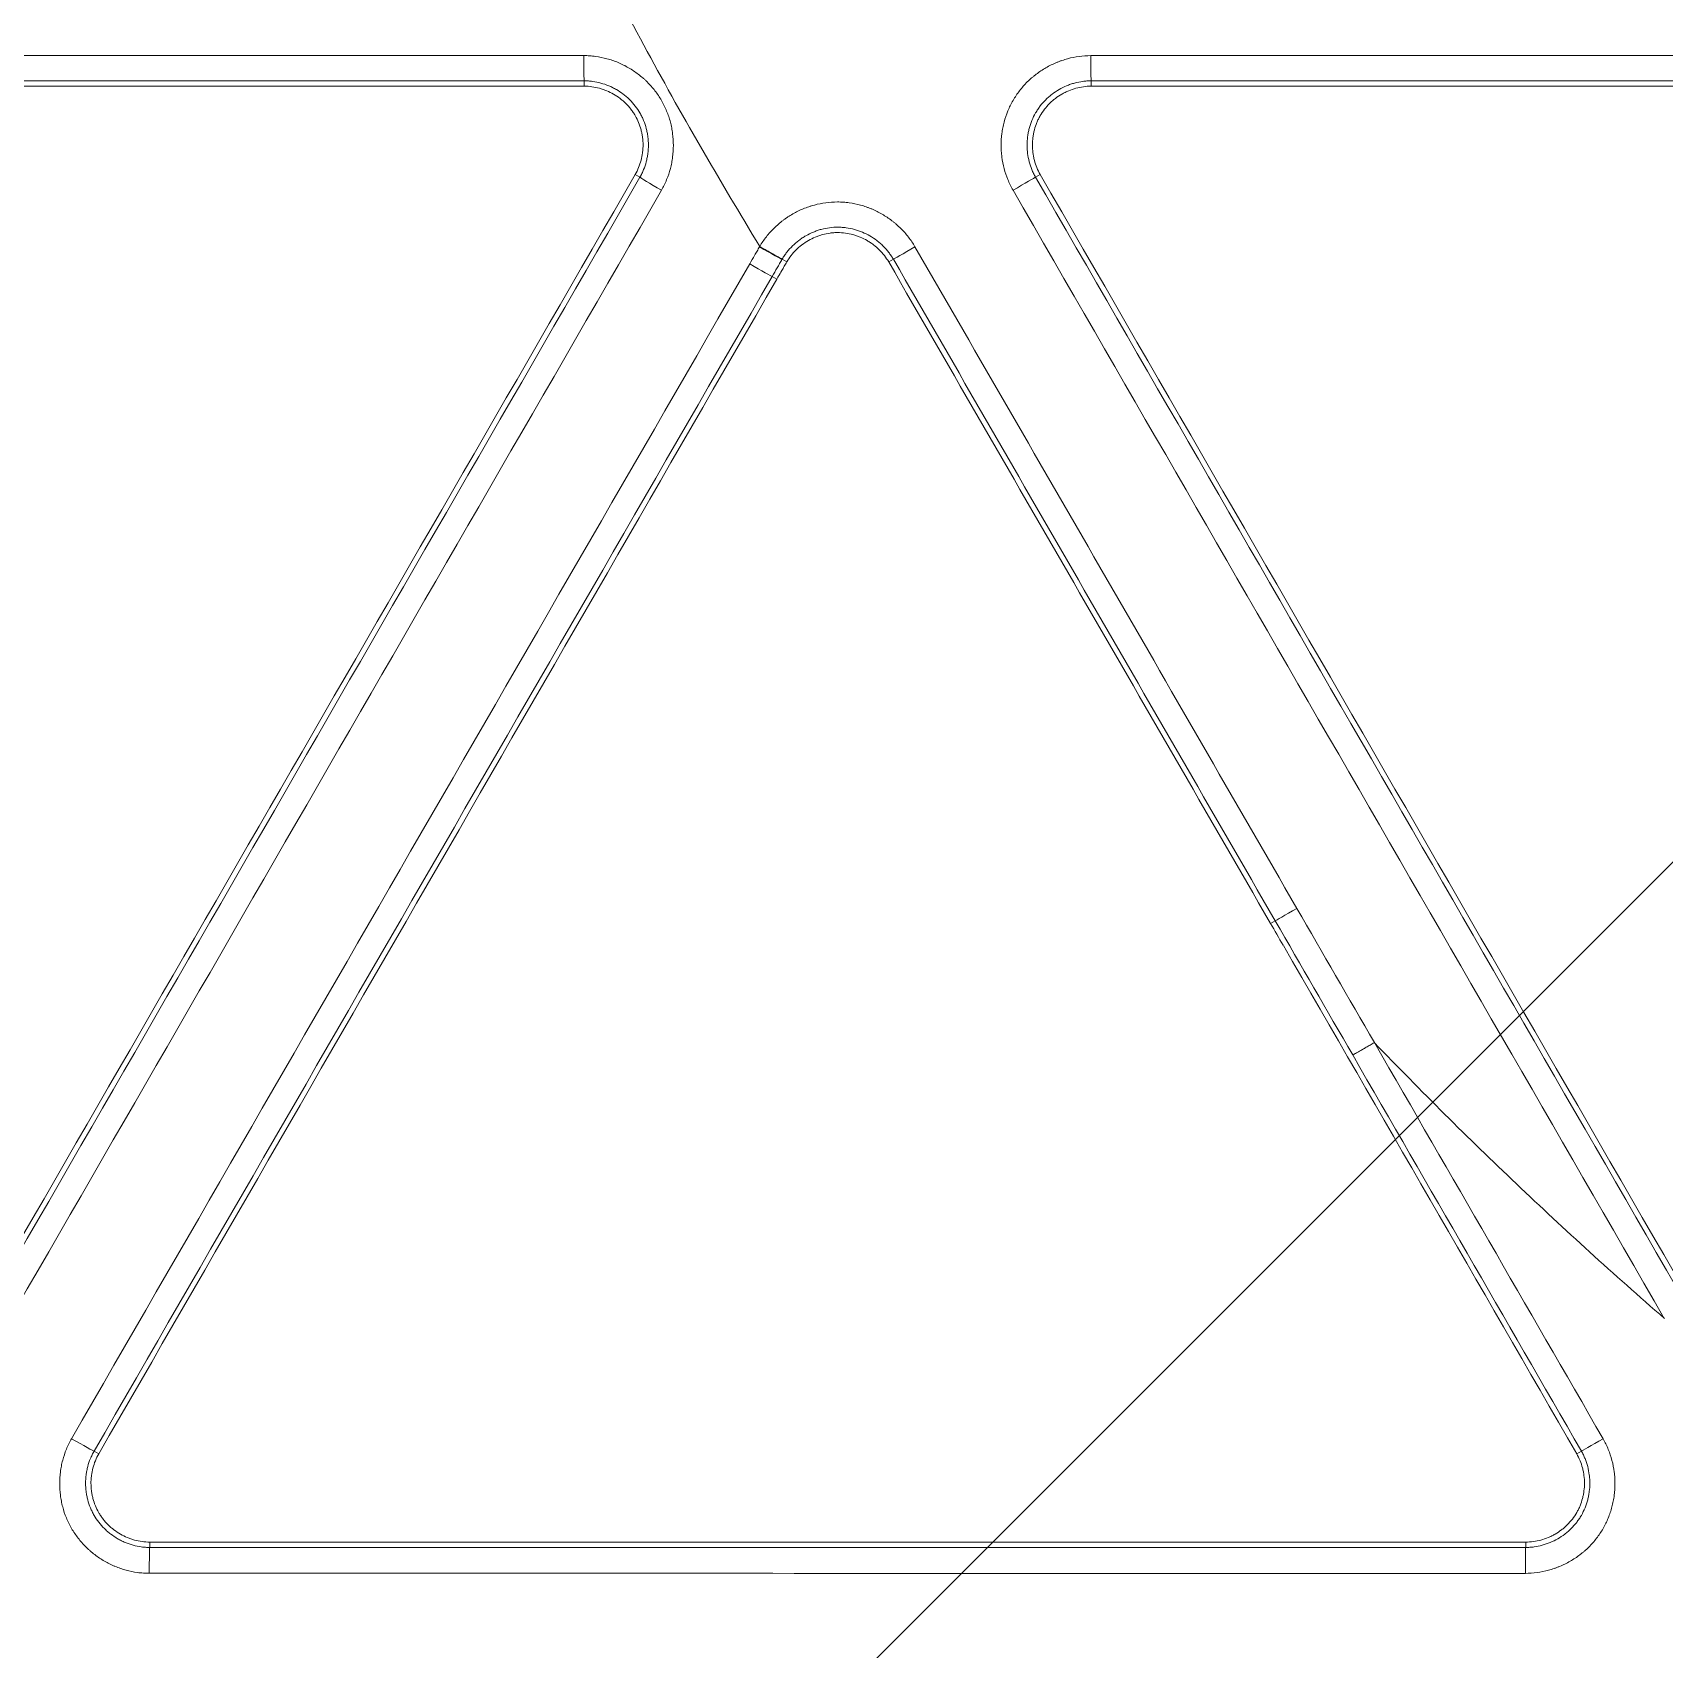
# Model space of a CAD drawing. Header units: inches. Extents: x 405346 to 489838, y -25612 to 14934.
# Drawn here: x 467106.82 to 467137.14, y 4199.83 to 4229.87 of the extents above; entities that cross this region are included whole.
import ezdxf

# ---------------------------------------------------------------- set-up
doc = ezdxf.new("R2010")
doc.units = ezdxf.units.IN
doc.header["$LTSCALE"] = 200
doc.header["$MEASUREMENT"] = 0
doc.layers.add('SS-EQ', color=2, linetype='Continuous', lineweight=20)

# ---------------------------------------------------------------- blocks, each defined once
blk = doc.blocks.new('4way무풍')
at = {"layer": 'SS-EQ'}
for p, q in [((330.224, 330.224), (-339.635, -339.635)), ((-127.2, -92.55), (-127.2, -92.45)), ((-117.778, -92.45), (-117.778, -92.55)), ((-126.165, -94.242), (-126.252, -94.192)), ((-118.725, -94.192), (-118.812, -94.241)), ((-123.436, -95.817), (-123.523, -95.767)), ((-121.454, -95.767), (-121.541, -95.817)), ((-123.706, -96.084), (-123.619, -96.134)), ((-114.357, -108.06), (-114.443, -108.11)), ((-136.31, -117.916), (-136.224, -117.966)), ((-108.754, -117.966), (-108.667, -117.915)), ((-135.276, -119.607), (-135.276, -119.707)), ((-109.701, -119.707), (-109.701, -119.607))]:
    blk.add_line(p, q, dxfattribs=at)
for centre, major_axis, ratio, start_param, end_param in [((-127.199, -91.976), (0, 0.474), 0.020188, 1.581201, 3.106679), ((-117.777, -91.976), (0, -0.474), 0.018283, 4.723664, 6.248273), ((-125.755, -94.478), (-0.41, 0.237), 0.019262, 0.034913, 1.559222), ((-119.222, -94.478), (-0.41, -0.237), 0.000807, 1.54914, 3.106686), ((-123.933, -95.53), (-0.41, 0.237), 0.019352, 1.559776, 3.106616), ((-121.044, -95.53), (-0.41, -0.237), 0.000664, 0.034907, 1.548906), ((-124.116, -95.847), (-0.41, 0.237), 0.019368, 1.559792, 3.10668), ((-113.947, -107.823), (0.41, 0.237), 0.004357, 3.1765, 4.691397), ((-136.72, -117.679), (-0.41, 0.237), 0.020492, 1.560981, 3.106679), ((-108.257, -117.678), (-0.41, -0.237), 0.007497, 0.034908, 1.550497), ((-135.276, -120.18), (0, -0.474), 0.018131, 3.176524, 4.725824), ((-109.701, -120.18), (0, -0.474), 0.013735, 3.176545, 4.729265)]:
    blk.add_ellipse(centre, major_axis=major_axis, ratio=ratio, start_param=start_param, end_param=end_param, dxfattribs=at)
for points, knots in [([(-0.032, -346.294), (-6.969, -346.294), (-13.906, -346.294), (-27.78, -346.294), (-34.717, -346.294), (-55.528, -346.294), (-69.403, -346.294), (-97.151, -346.294), (-111.025, -346.294), (-138.774, -346.294), (-152.648, -346.294), (-180.396, -346.294), (-194.27, -346.294), (-215.082, -346.294), (-222.019, -346.294), (-235.893, -346.294), (-242.83, -346.294), (-253.236, -346.294), (-256.704, -346.293), (-263.641, -346.293), (-267.11, -346.294), (-272.313, -346.294), (-274.047, -346.294), (-276.648, -346.294), (-277.515, -346.294), (-279.25, -346.294), (-280.117, -346.293), (-281.418, -346.293), (-281.851, -346.293), (-282.718, -346.293), (-283.152, -346.293), (-283.802, -346.293), (-284.019, -346.294), (-284.453, -346.294), (-284.669, -346.294), (-285.103, -346.294), (-285.32, -346.293), (-285.753, -346.291), (-285.97, -346.288), (-286.62, -346.277), (-287.053, -346.265), (-287.92, -346.232), (-288.353, -346.21), (-289.653, -346.133), (-290.519, -346.062), (-291.817, -345.929), (-292.25, -345.88), (-292.899, -345.799), (-293.116, -345.771), (-293.548, -345.713), (-294.627, -345.561), (-295.697, -345.382), (-298.249, -344.898), (-299.929, -344.504), (-302.417, -343.81), (-304.065, -343.313), (-305.692, -342.746), (-308.116, -341.843), (-309.711, -341.172), (-311.481, -340.336), (-311.677, -340.242), (-312.069, -340.051), (-312.265, -339.955), (-312.85, -339.663), (-313.238, -339.464), (-314.393, -338.857), (-315.91, -338.018), (-317.384, -337.119), (-318.837, -336.19), (-319.553, -335.711), (-320.962, -334.724), (-322.351, -333.708), (-324.369, -332.095), (-326.323, -330.394), (-327.582, -329.2), (-328.355, -328.435), (-328.586, -328.204), (-328.815, -327.971), (-328.968, -327.815), (-329.044, -327.737), (-329.423, -327.345), (-329.723, -327.029), (-330.61, -326.073), (-331.762, -324.777), (-333.398, -322.77), (-334.43, -321.391), (-335.932, -319.291), (-336.873, -317.851), (-338.196, -315.627), (-339.047, -314.124), (-339.838, -312.58), (-340.313, -311.601), (-340.454, -311.306), (-340.593, -311.01), (-340.685, -310.813), (-340.731, -310.713), (-340.958, -310.218), (-341.135, -309.821), (-341.654, -308.624), (-342.309, -307.019), (-343.186, -304.583), (-343.7, -302.939), (-344.419, -300.46), (-344.828, -298.788), (-345.336, -296.251), (-345.487, -295.401), (-345.755, -293.691), (-345.871, -292.831), (-345.994, -291.749), (-346.017, -291.533), (-346.062, -291.099), (-346.083, -290.882), (-346.143, -290.23), (-346.178, -289.796), (-346.239, -288.927), (-346.265, -288.493), (-346.307, -287.624), (-346.324, -287.19), (-346.342, -286.538), (-346.347, -286.321), (-346.354, -285.886), (-346.356, -285.669), (-346.359, -285.235), (-346.359, -285.017), (-346.359, -284.583), (-346.359, -284.366), (-346.358, -283.714), (-346.358, -283.28), (-346.358, -282.411), (-346.358, -281.976), (-346.358, -280.673), (-346.358, -279.804), (-346.359, -278.066), (-346.359, -277.197), (-346.359, -274.59), (-346.359, -272.852), (-346.358, -264.163), (-346.358, -257.211), (-346.359, -236.356), (-346.359, -222.453), (-346.359, -194.646), (-346.359, -180.743), (-346.359, -152.936), (-346.359, -139.033), (-346.359, -111.226), (-346.359, -69.517), (-346.359, -27.807), (-346.359, 0)], [0, 0, 0, 0, 0.03125, 0.03125, 0.0625, 0.0625, 0.125, 0.125, 0.1875, 0.1875, 0.25, 0.25, 0.3125, 0.3125, 0.34375, 0.34375, 0.375, 0.375, 0.390625, 0.390625, 0.40625, 0.40625, 0.414063, 0.414063, 0.417969, 0.417969, 0.421875, 0.421875, 0.423828, 0.423828, 0.425781, 0.425781, 0.426758, 0.426758, 0.427734, 0.427734, 0.428711, 0.428711, 0.429688, 0.429688, 0.431641, 0.431641, 0.433594, 0.433594, 0.4375, 0.4375, 0.439453, 0.439453, 0.44043, 0.44043, 0.441406, 0.445313, 0.445313, 0.453125, 0.453125, 0.457031, 0.460938, 0.460938, 0.46875, 0.46875, 0.469727, 0.469727, 0.470703, 0.470703, 0.472656, 0.472656, 0.476563, 0.480469, 0.480469, 0.484375, 0.484375, 0.488281, 0.492188, 0.496094, 0.5, 0.5, 0.500977, 0.501465, 0.501465, 0.501953, 0.501953, 0.503906, 0.503906, 0.507813, 0.511719, 0.515625, 0.515625, 0.523438, 0.523438, 0.527344, 0.53125, 0.53125, 0.532227, 0.532715, 0.532715, 0.533203, 0.533203, 0.535156, 0.535156, 0.539063, 0.542969, 0.546875, 0.546875, 0.554688, 0.554688, 0.558594, 0.558594, 0.5625, 0.5625, 0.563477, 0.563477, 0.564453, 0.564453, 0.566406, 0.566406, 0.568359, 0.568359, 0.570313, 0.570313, 0.571289, 0.571289, 0.572266, 0.572266, 0.573242, 0.573242, 0.574219, 0.574219, 0.576172, 0.576172, 0.578125, 0.578125, 0.582031, 0.582031, 0.585938, 0.585938, 0.59375, 0.59375, 0.625, 0.625, 0.6875, 0.6875, 0.75, 0.75, 0.8125, 0.8125, 0.875, 1, 1, 1, 1]), ([(-345.164, 0), (-345.164, -27.72), (-345.163, -69.3), (-345.162, -110.879), (-345.161, -138.599), (-345.16, -152.459), (-345.158, -180.179), (-345.157, -194.038), (-345.154, -221.758), (-345.152, -235.618), (-345.147, -256.408), (-345.146, -263.338), (-345.145, -272), (-345.144, -273.733), (-345.144, -276.331), (-345.144, -277.198), (-345.143, -278.93), (-345.142, -279.796), (-345.142, -281.096), (-345.141, -281.529), (-345.141, -282.395), (-345.141, -282.828), (-345.141, -283.694), (-345.141, -284.128), (-345.14, -284.777), (-345.139, -284.994), (-345.136, -285.427), (-345.134, -285.643), (-345.124, -286.293), (-345.113, -286.726), (-345.08, -287.592), (-345.06, -288.025), (-345.009, -288.891), (-344.978, -289.324), (-344.926, -289.973), (-344.898, -290.298), (-344.868, -290.623), (-344.847, -290.839), (-344.836, -290.947), (-344.736, -291.92), (-344.629, -292.78), (-344.379, -294.49), (-344.236, -295.341), (-343.754, -297.876), (-343.361, -299.547), (-342.665, -302.025), (-342.166, -303.667), (-341.312, -306.101), (-340.67, -307.704), (-340.162, -308.899), (-339.901, -309.494), (-339.629, -310.087), (-339.446, -310.481), (-339.353, -310.678), (-338.885, -311.657), (-338.495, -312.43), (-337.684, -313.955), (-337.263, -314.706), (-336.391, -316.189), (-335.94, -316.919), (-335.007, -318.36), (-334.525, -319.069), (-333.532, -320.468), (-332.508, -321.846), (-330.881, -323.85), (-329.735, -325.144), (-328.853, -326.098), (-328.555, -326.413), (-328.177, -326.804), (-328.101, -326.882), (-327.949, -327.038), (-327.721, -327.27), (-327.491, -327.501), (-326.721, -328.264), (-325.466, -329.454), (-323.518, -331.15), (-321.504, -332.756), (-320.119, -333.767), (-318.711, -334.749), (-317.997, -335.224), (-316.546, -336.146), (-315.81, -336.593), (-314.315, -337.455), (-313.557, -337.871), (-312.595, -338.371), (-312.305, -338.52), (-312.014, -338.667), (-311.819, -338.764), (-311.722, -338.813), (-311.235, -339.053), (-310.844, -339.241), (-309.666, -339.791), (-308.875, -340.139), (-307.283, -340.8), (-305.68, -341.425), (-303.244, -342.258), (-301.598, -342.743), (-299.114, -343.417), (-297.436, -343.797), (-294.888, -344.259), (-294.033, -344.395), (-292.957, -344.543), (-292.742, -344.571), (-292.31, -344.625), (-291.663, -344.704), (-291.015, -344.771), (-289.72, -344.892), (-288.856, -344.954), (-287.56, -345.019), (-287.128, -345.036), (-286.48, -345.054), (-286.264, -345.059), (-285.831, -345.067), (-285.615, -345.069), (-285.183, -345.073), (-284.967, -345.074), (-284.534, -345.075), (-284.318, -345.075), (-283.67, -345.076), (-283.237, -345.076), (-282.589, -345.076), (-282.373, -345.076), (-281.94, -345.076), (-281.724, -345.076), (-281.075, -345.076), (-280.643, -345.077), (-279.346, -345.077), (-278.481, -345.078), (-276.752, -345.079), (-275.887, -345.079), (-273.293, -345.079), (-271.563, -345.08), (-262.916, -345.081), (-255.998, -345.082), (-242.162, -345.085), (-235.244, -345.086), (-221.408, -345.089), (-214.49, -345.09), (-193.736, -345.092), (-179.9, -345.094), (-152.228, -345.096), (-138.392, -345.096), (-110.72, -345.097), (-96.884, -345.098), (-69.212, -345.098), (-55.376, -345.099), (-34.622, -345.099), (-27.704, -345.099), (-13.868, -345.099), (-6.95, -345.099), (-0.032, -345.099)], [0, 0, 0, 0, 0.125, 0.1875, 0.1875, 0.25, 0.25, 0.3125, 0.3125, 0.375, 0.375, 0.40625, 0.40625, 0.414063, 0.414063, 0.417969, 0.417969, 0.421875, 0.421875, 0.423828, 0.423828, 0.425781, 0.425781, 0.427734, 0.427734, 0.428711, 0.428711, 0.429688, 0.429688, 0.431641, 0.431641, 0.433594, 0.433594, 0.435547, 0.435547, 0.436523, 0.437012, 0.437012, 0.4375, 0.4375, 0.441406, 0.441406, 0.445313, 0.445313, 0.453125, 0.453125, 0.457031, 0.460938, 0.464844, 0.464844, 0.466797, 0.467773, 0.467773, 0.46875, 0.46875, 0.472656, 0.472656, 0.476563, 0.476563, 0.480469, 0.480469, 0.484375, 0.484375, 0.488281, 0.492188, 0.496094, 0.496094, 0.498047, 0.498047, 0.498535, 0.498535, 0.499023, 0.5, 0.5, 0.503906, 0.507813, 0.511719, 0.515625, 0.515625, 0.519531, 0.519531, 0.523438, 0.523438, 0.527344, 0.527344, 0.52832, 0.528809, 0.528809, 0.529297, 0.529297, 0.53125, 0.53125, 0.535156, 0.535156, 0.539063, 0.542969, 0.546875, 0.546875, 0.554688, 0.554688, 0.558594, 0.558594, 0.55957, 0.55957, 0.560547, 0.5625, 0.5625, 0.566406, 0.566406, 0.568359, 0.568359, 0.569336, 0.569336, 0.570313, 0.570313, 0.571289, 0.571289, 0.572266, 0.572266, 0.574219, 0.574219, 0.575195, 0.575195, 0.576172, 0.576172, 0.578125, 0.578125, 0.582031, 0.582031, 0.585938, 0.585938, 0.59375, 0.59375, 0.625, 0.625, 0.65625, 0.65625, 0.6875, 0.6875, 0.75, 0.75, 0.8125, 0.8125, 0.875, 0.875, 0.9375, 0.9375, 0.96875, 0.96875, 1, 1, 1, 1]), ([(-123.938, -95.531), (-124.308, -94.913), (-125.049, -93.677), (-126.103, -91.791), (-126.767, -90.513), (-127.099, -89.873)], [0, 0, 0, 0, 0.333333, 0.666666, 1, 1, 1, 1]), ([(-152.786, -91.98), (-148.523, -91.98), (-144.26, -91.981), (-135.735, -91.981), (-131.472, -91.981), (-127.209, -91.981)], [0, 0, 0, 0, 0.5, 0.5, 1, 1, 1, 1]), ([(-127.209, -91.981), (-127.172, -91.981), (-127.135, -91.983), (-127.062, -91.988), (-127.026, -91.991), (-126.918, -92.006), (-126.776, -92.035), (-126.639, -92.082), (-126.554, -92.118), (-126.537, -92.125), (-126.504, -92.14), (-126.455, -92.164), (-126.407, -92.189), (-126.313, -92.244), (-126.252, -92.284), (-126.166, -92.35), (-126.137, -92.373), (-126.096, -92.409), (-126.082, -92.421), (-126.056, -92.446), (-126.042, -92.459), (-125.978, -92.523), (-125.882, -92.632), (-125.801, -92.752), (-125.746, -92.847), (-125.729, -92.88), (-125.697, -92.945), (-125.682, -92.978), (-125.64, -93.079), (-125.617, -93.148), (-125.59, -93.253), (-125.582, -93.288), (-125.571, -93.342), (-125.568, -93.36), (-125.562, -93.396), (-125.559, -93.414), (-125.548, -93.505), (-125.539, -93.65), (-125.548, -93.794), (-125.559, -93.885), (-125.562, -93.903), (-125.568, -93.939), (-125.571, -93.957), (-125.582, -94.011), (-125.59, -94.046), (-125.618, -94.152), (-125.641, -94.22), (-125.696, -94.354), (-125.728, -94.42), (-125.764, -94.483)], [0, 0, 0, 0, 0.03125, 0.03125, 0.0625, 0.0625, 0.125, 0.1875, 0.1875, 0.203125, 0.203125, 0.21875, 0.25, 0.25, 0.3125, 0.3125, 0.34375, 0.34375, 0.359375, 0.359375, 0.375, 0.375, 0.4375, 0.5, 0.5, 0.53125, 0.53125, 0.5625, 0.5625, 0.625, 0.625, 0.65625, 0.65625, 0.671875, 0.671875, 0.6875, 0.6875, 0.75, 0.8125, 0.8125, 0.828125, 0.828125, 0.84375, 0.84375, 0.875, 0.875, 0.9375, 0.9375, 1, 1, 1, 1]), ([(-119.23, -94.484), (-119.249, -94.452), (-119.266, -94.419), (-119.298, -94.353), (-119.313, -94.32), (-119.354, -94.219), (-119.4, -94.082), (-119.428, -93.939), (-119.44, -93.849), (-119.442, -93.83), (-119.445, -93.794), (-119.45, -93.739), (-119.451, -93.685), (-119.451, -93.576), (-119.447, -93.504), (-119.433, -93.396), (-119.427, -93.36), (-119.416, -93.306), (-119.412, -93.288), (-119.404, -93.252), (-119.4, -93.234), (-119.377, -93.146), (-119.331, -93.009), (-119.267, -92.879), (-119.212, -92.784), (-119.192, -92.752), (-119.152, -92.692), (-119.13, -92.662), (-119.064, -92.576), (-119.016, -92.522), (-118.939, -92.446), (-118.899, -92.409), (-118.857, -92.373), (-118.829, -92.35), (-118.814, -92.339), (-118.742, -92.283), (-118.621, -92.203), (-118.491, -92.139), (-118.407, -92.104), (-118.39, -92.097), (-118.356, -92.084), (-118.338, -92.078), (-118.286, -92.06), (-118.252, -92.049), (-118.146, -92.02), (-118.075, -92.006), (-117.932, -91.987), (-117.859, -91.982), (-117.786, -91.982)], [0, 0, 0, 0, 0.03125, 0.03125, 0.0625, 0.0625, 0.125, 0.1875, 0.1875, 0.203125, 0.203125, 0.21875, 0.25, 0.25, 0.3125, 0.3125, 0.34375, 0.34375, 0.359375, 0.359375, 0.375, 0.375, 0.4375, 0.5, 0.5, 0.53125, 0.53125, 0.5625, 0.5625, 0.625, 0.625, 0.65625, 0.671875, 0.671875, 0.6875, 0.6875, 0.75, 0.8125, 0.8125, 0.828125, 0.828125, 0.84375, 0.84375, 0.875, 0.875, 0.9375, 0.9375, 1, 1, 1, 1]), ([(-127.2, -92.45), (-131.462, -92.45), (-135.725, -92.45), (-144.25, -92.45), (-148.512, -92.45), (-152.774, -92.45)], [0, 0, 0, 0, 0.5, 0.5, 1, 1, 1, 1]), ([(-126.165, -94.242), (-126.164, -94.239), (-126.162, -94.236), (-126.159, -94.23), (-126.154, -94.222), (-126.143, -94.201), (-126.122, -94.161), (-126.106, -94.125), (-126.077, -94.053), (-126.06, -94.004), (-126.041, -93.929), (-126.035, -93.903), (-126.025, -93.852), (-126.021, -93.826), (-126.011, -93.748), (-126.004, -93.645), (-126.011, -93.541), (-126.019, -93.476), (-126.021, -93.463), (-126.025, -93.437), (-126.032, -93.398), (-126.04, -93.36), (-126.06, -93.285), (-126.076, -93.236), (-126.106, -93.164), (-126.117, -93.14), (-126.139, -93.093), (-126.152, -93.07), (-126.191, -93.002), (-126.249, -92.916), (-126.318, -92.838), (-126.374, -92.783), (-126.393, -92.765), (-126.433, -92.731), (-126.453, -92.714), (-126.515, -92.667), (-126.558, -92.638), (-126.626, -92.6), (-126.66, -92.581), (-126.695, -92.564), (-126.719, -92.553), (-126.731, -92.548), (-126.792, -92.523), (-126.89, -92.489), (-126.991, -92.468), (-127.069, -92.457), (-127.095, -92.455), (-127.134, -92.452), (-127.147, -92.451), (-127.167, -92.45), (-127.177, -92.45), (-127.186, -92.45), (-127.193, -92.45), (-127.196, -92.45), (-127.2, -92.45)], [0, 0, 0, 0, 0.003906, 0.003906, 0.007813, 0.015625, 0.03125, 0.0625, 0.0625, 0.125, 0.125, 0.15625, 0.15625, 0.1875, 0.1875, 0.25, 0.3125, 0.3125, 0.328125, 0.328125, 0.34375, 0.375, 0.375, 0.4375, 0.4375, 0.46875, 0.46875, 0.5, 0.5, 0.5625, 0.625, 0.625, 0.65625, 0.65625, 0.6875, 0.6875, 0.75, 0.75, 0.78125, 0.796875, 0.796875, 0.8125, 0.8125, 0.875, 0.9375, 0.9375, 0.96875, 0.96875, 0.984375, 0.984375, 0.992187, 0.996094, 0.996094, 1, 1, 1, 1]), ([(-117.778, -92.45), (-117.781, -92.45), (-117.784, -92.45), (-117.791, -92.45), (-117.801, -92.45), (-117.823, -92.451), (-117.869, -92.453), (-117.908, -92.457), (-117.985, -92.468), (-118.035, -92.478), (-118.111, -92.499), (-118.136, -92.506), (-118.185, -92.523), (-118.21, -92.533), (-118.282, -92.563), (-118.375, -92.609), (-118.461, -92.667), (-118.513, -92.706), (-118.524, -92.714), (-118.544, -92.731), (-118.574, -92.756), (-118.603, -92.783), (-118.658, -92.837), (-118.692, -92.876), (-118.74, -92.938), (-118.755, -92.959), (-118.784, -93.002), (-118.798, -93.024), (-118.838, -93.092), (-118.86, -93.139), (-118.9, -93.235), (-118.916, -93.284), (-118.936, -93.36), (-118.942, -93.385), (-118.952, -93.437), (-118.956, -93.462), (-118.966, -93.54), (-118.969, -93.592), (-118.969, -93.669), (-118.968, -93.695), (-118.966, -93.734), (-118.965, -93.747), (-118.962, -93.773), (-118.961, -93.787), (-118.952, -93.852), (-118.933, -93.954), (-118.9, -94.052), (-118.871, -94.124), (-118.86, -94.148), (-118.843, -94.184), (-118.837, -94.195), (-118.828, -94.213), (-118.823, -94.221), (-118.818, -94.23), (-118.815, -94.236), (-118.813, -94.239), (-118.812, -94.241)], [0, 0, 0, 0, 0.003906, 0.003906, 0.007813, 0.015625, 0.03125, 0.0625, 0.0625, 0.125, 0.125, 0.15625, 0.15625, 0.1875, 0.1875, 0.25, 0.3125, 0.3125, 0.328125, 0.328125, 0.34375, 0.375, 0.375, 0.4375, 0.4375, 0.46875, 0.46875, 0.5, 0.5, 0.5625, 0.5625, 0.625, 0.625, 0.65625, 0.65625, 0.6875, 0.6875, 0.75, 0.75, 0.78125, 0.78125, 0.796875, 0.796875, 0.8125, 0.8125, 0.875, 0.9375, 0.9375, 0.96875, 0.96875, 0.984375, 0.984375, 0.992188, 0.996094, 0.996094, 1, 1, 1, 1]), ([(-127.2, -92.55), (-131.462, -92.55), (-135.725, -92.55), (-144.25, -92.55), (-148.512, -92.55), (-152.774, -92.55)], [0, 0, 0, 0, 0.5, 0.5, 1, 1, 1, 1]), ([(-127.2, -92.55), (-127.151, -92.55), (-127.104, -92.553), (-127.01, -92.566), (-126.963, -92.576), (-126.894, -92.595), (-126.871, -92.602), (-126.826, -92.617), (-126.804, -92.626), (-126.738, -92.654), (-126.652, -92.696), (-126.573, -92.749), (-126.525, -92.785), (-126.516, -92.793), (-126.497, -92.808), (-126.47, -92.831), (-126.443, -92.855), (-126.393, -92.905), (-126.361, -92.941), (-126.317, -92.997), (-126.303, -93.016), (-126.277, -93.056), (-126.264, -93.076), (-126.228, -93.139), (-126.186, -93.224), (-126.156, -93.314), (-126.138, -93.384), (-126.132, -93.407), (-126.123, -93.454), (-126.12, -93.478), (-126.11, -93.549), (-126.107, -93.596), (-126.107, -93.668), (-126.108, -93.691), (-126.111, -93.739), (-126.113, -93.763), (-126.123, -93.835), (-126.141, -93.928), (-126.171, -94.018), (-126.207, -94.106), (-126.228, -94.15), (-126.252, -94.192)], [0, 0, 0, 0, 0.0625, 0.0625, 0.125, 0.125, 0.15625, 0.15625, 0.1875, 0.1875, 0.25, 0.3125, 0.3125, 0.328125, 0.328125, 0.34375, 0.375, 0.375, 0.4375, 0.4375, 0.46875, 0.46875, 0.5, 0.5, 0.5625, 0.625, 0.625, 0.65625, 0.65625, 0.6875, 0.6875, 0.75, 0.75, 0.78125, 0.78125, 0.8125, 0.8125, 0.875, 0.9375, 0.9375, 1, 1, 1, 1]), ([(-118.725, -94.192), (-118.75, -94.15), (-118.77, -94.107), (-118.806, -94.019), (-118.821, -93.974), (-118.839, -93.905), (-118.845, -93.881), (-118.854, -93.834), (-118.858, -93.811), (-118.867, -93.739), (-118.873, -93.645), (-118.867, -93.549), (-118.859, -93.49), (-118.857, -93.478), (-118.854, -93.454), (-118.847, -93.419), (-118.839, -93.384), (-118.821, -93.315), (-118.806, -93.27), (-118.779, -93.204), (-118.77, -93.182), (-118.749, -93.139), (-118.737, -93.118), (-118.701, -93.056), (-118.648, -92.977), (-118.585, -92.906), (-118.534, -92.855), (-118.517, -92.839), (-118.48, -92.807), (-118.462, -92.792), (-118.405, -92.749), (-118.365, -92.723), (-118.304, -92.687), (-118.283, -92.676), (-118.24, -92.654), (-118.218, -92.644), (-118.152, -92.617), (-118.062, -92.585), (-117.969, -92.566), (-117.874, -92.553), (-117.826, -92.55), (-117.778, -92.55)], [0, 0, 0, 0, 0.0625, 0.0625, 0.125, 0.125, 0.15625, 0.15625, 0.1875, 0.1875, 0.25, 0.3125, 0.3125, 0.328125, 0.328125, 0.34375, 0.375, 0.375, 0.4375, 0.4375, 0.46875, 0.46875, 0.5, 0.5, 0.5625, 0.625, 0.625, 0.65625, 0.65625, 0.6875, 0.6875, 0.75, 0.75, 0.78125, 0.78125, 0.8125, 0.8125, 0.875, 0.9375, 0.9375, 1, 1, 1, 1]), ([(-139.039, -116.34), (-136.908, -112.649), (-134.777, -108.957), (-130.514, -101.574), (-128.383, -97.883), (-126.252, -94.192)], [0, 0, 0, 0, 0.5, 0.5, 1, 1, 1, 1]), ([(-138.953, -116.39), (-136.821, -112.699), (-134.69, -109.007), (-130.428, -101.624), (-128.296, -97.933), (-126.165, -94.242)], [0, 0, 0, 0, 0.5, 0.5, 1, 1, 1, 1]), ([(-118.812, -94.241), (-116.794, -97.735), (-114.777, -101.23), (-110.742, -108.218), (-108.725, -111.712), (-106.708, -115.206)], [0, 0, 0, 0, 0.5, 0.5, 1, 1, 1, 1]), ([(-118.725, -94.192), (-116.594, -97.883), (-114.463, -101.574), (-110.2, -108.957), (-108.069, -112.649), (-105.938, -116.34)], [0, 0, 0, 0, 0.5, 0.5, 1, 1, 1, 1]), ([(-125.764, -94.483), (-127.895, -98.175), (-130.027, -101.866), (-134.289, -109.249), (-136.42, -112.941), (-138.551, -116.632)], [0, 0, 0, 0, 0.5, 0.5, 1, 1, 1, 1]), ([(-107.125, -115.45), (-109.142, -111.956), (-111.16, -108.461), (-115.195, -101.472), (-117.213, -97.978), (-119.23, -94.484)], [0, 0, 0, 0, 0.5, 0.5, 1, 1, 1, 1]), ([(-123.937, -95.528), (-123.919, -95.496), (-123.899, -95.465), (-123.858, -95.405), (-123.837, -95.376), (-123.77, -95.29), (-123.673, -95.182), (-123.564, -95.088), (-123.491, -95.033), (-123.476, -95.022), (-123.446, -95.001), (-123.401, -94.97), (-123.355, -94.942), (-123.261, -94.888), (-123.196, -94.856), (-123.095, -94.814), (-123.061, -94.802), (-123.01, -94.784), (-122.992, -94.778), (-122.957, -94.768), (-122.94, -94.763), (-122.852, -94.739), (-122.71, -94.711), (-122.566, -94.701), (-122.456, -94.702), (-122.42, -94.703), (-122.347, -94.708), (-122.311, -94.712), (-122.204, -94.727), (-122.133, -94.741), (-122.028, -94.77), (-121.994, -94.781), (-121.942, -94.799), (-121.925, -94.805), (-121.891, -94.818), (-121.874, -94.825), (-121.79, -94.86), (-121.66, -94.924), (-121.54, -95.005), (-121.468, -95.06), (-121.453, -95.071), (-121.425, -95.094), (-121.411, -95.106), (-121.37, -95.142), (-121.343, -95.167), (-121.266, -95.243), (-121.218, -95.298), (-121.13, -95.412), (-121.089, -95.472), (-121.053, -95.536)], [0, 0, 0, 0, 0.03125, 0.03125, 0.0625, 0.0625, 0.125, 0.1875, 0.1875, 0.203125, 0.203125, 0.21875, 0.25, 0.25, 0.3125, 0.3125, 0.34375, 0.34375, 0.359375, 0.359375, 0.375, 0.375, 0.4375, 0.5, 0.5, 0.53125, 0.53125, 0.5625, 0.5625, 0.625, 0.625, 0.65625, 0.65625, 0.671875, 0.671875, 0.6875, 0.6875, 0.75, 0.8125, 0.8125, 0.828125, 0.828125, 0.84375, 0.84375, 0.875, 0.875, 0.9375, 0.9375, 1, 1, 1, 1]), ([(-121.454, -95.767), (-121.456, -95.764), (-121.457, -95.761), (-121.461, -95.756), (-121.466, -95.747), (-121.478, -95.728), (-121.502, -95.689), (-121.525, -95.658), (-121.573, -95.597), (-121.607, -95.558), (-121.662, -95.503), (-121.681, -95.485), (-121.721, -95.451), (-121.741, -95.434), (-121.803, -95.387), (-121.89, -95.33), (-121.983, -95.283), (-122.043, -95.258), (-122.055, -95.253), (-122.079, -95.244), (-122.116, -95.231), (-122.153, -95.219), (-122.228, -95.198), (-122.279, -95.188), (-122.356, -95.177), (-122.382, -95.175), (-122.434, -95.171), (-122.46, -95.17), (-122.538, -95.17), (-122.59, -95.173), (-122.692, -95.187), (-122.743, -95.197), (-122.806, -95.214), (-122.819, -95.218), (-122.844, -95.226), (-122.856, -95.23), (-122.893, -95.242), (-122.917, -95.252), (-122.989, -95.282), (-123.036, -95.304), (-123.103, -95.343), (-123.136, -95.363), (-123.169, -95.386), (-123.19, -95.401), (-123.201, -95.408), (-123.253, -95.448), (-123.331, -95.516), (-123.4, -95.593), (-123.448, -95.654), (-123.464, -95.675), (-123.493, -95.718), (-123.507, -95.74), (-123.52, -95.763)], [0, 0, 0, 0, 0.003906, 0.003906, 0.007813, 0.015625, 0.03125, 0.0625, 0.0625, 0.125, 0.125, 0.15625, 0.15625, 0.1875, 0.1875, 0.25, 0.3125, 0.3125, 0.328125, 0.328125, 0.34375, 0.375, 0.375, 0.4375, 0.4375, 0.46875, 0.46875, 0.5, 0.5, 0.5625, 0.5625, 0.625, 0.625, 0.640625, 0.640625, 0.65625, 0.65625, 0.6875, 0.6875, 0.75, 0.75, 0.78125, 0.796875, 0.796875, 0.8125, 0.8125, 0.875, 0.9375, 0.9375, 0.96875, 0.96875, 1, 1, 1, 1]), ([(-123.52, -95.763), (-123.521, -95.762), (-123.525, -95.761), (-123.537, -95.755), (-123.546, -95.751), (-123.568, -95.739), (-123.582, -95.732), (-123.613, -95.715), (-123.63, -95.705), (-123.669, -95.683), (-123.69, -95.672), (-123.734, -95.646), (-123.758, -95.633), (-123.807, -95.604), (-123.833, -95.59), (-123.885, -95.56), (-123.911, -95.544), (-123.938, -95.529)], [0, 0, 0, 0, 0.125, 0.125, 0.25, 0.25, 0.375, 0.375, 0.5, 0.5, 0.625, 0.625, 0.75, 0.75, 0.875, 0.875, 1, 1, 1, 1]), ([(-123.436, -95.817), (-123.412, -95.775), (-123.386, -95.736), (-123.327, -95.661), (-123.296, -95.625), (-123.245, -95.575), (-123.228, -95.559), (-123.191, -95.527), (-123.173, -95.512), (-123.116, -95.469), (-123.036, -95.416), (-122.951, -95.374), (-122.896, -95.351), (-122.884, -95.346), (-122.862, -95.338), (-122.828, -95.325), (-122.794, -95.315), (-122.725, -95.296), (-122.679, -95.286), (-122.608, -95.277), (-122.585, -95.274), (-122.537, -95.271), (-122.513, -95.27), (-122.441, -95.27), (-122.346, -95.277), (-122.253, -95.296), (-122.184, -95.314), (-122.161, -95.322), (-122.115, -95.337), (-122.093, -95.346), (-122.027, -95.373), (-121.984, -95.394), (-121.922, -95.43), (-121.892, -95.449), (-121.862, -95.469), (-121.843, -95.483), (-121.833, -95.49), (-121.785, -95.527), (-121.714, -95.589), (-121.65, -95.66), (-121.592, -95.735), (-121.565, -95.775), (-121.541, -95.817)], [0, 0, 0, 0, 0.0625, 0.0625, 0.125, 0.125, 0.15625, 0.15625, 0.1875, 0.1875, 0.25, 0.3125, 0.3125, 0.328125, 0.328125, 0.34375, 0.375, 0.375, 0.4375, 0.4375, 0.46875, 0.46875, 0.5, 0.5, 0.5625, 0.625, 0.625, 0.65625, 0.65625, 0.6875, 0.6875, 0.75, 0.75, 0.78125, 0.796875, 0.796875, 0.8125, 0.8125, 0.875, 0.9375, 0.9375, 1, 1, 1, 1]), ([(-124.125, -95.853), (-124.094, -95.8), (-124.064, -95.747), (-124.018, -95.668), (-124.003, -95.641), (-123.972, -95.588), (-123.957, -95.562), (-123.942, -95.536)], [0, 0, 0, 0, 0.499998, 0.499998, 0.749999, 0.749999, 1, 1, 1, 1]), ([(-123.523, -95.767), (-123.538, -95.794), (-123.553, -95.82), (-123.584, -95.873), (-123.599, -95.899), (-123.645, -95.979), (-123.675, -96.031), (-123.706, -96.084)], [0, 0, 0, 0, 0.25, 0.25, 0.5, 0.5, 1, 1, 1, 1]), ([(-123.436, -95.817), (-123.452, -95.844), (-123.467, -95.87), (-123.497, -95.923), (-123.513, -95.949), (-123.55, -96.013), (-123.571, -96.051), (-123.593, -96.088)], [0, 0, 0, 0, 0.292636, 0.292636, 0.585273, 0.585273, 1, 1, 1, 1]), ([(-136.729, -117.685), (-134.628, -114.046), (-132.528, -110.407), (-128.326, -103.13), (-126.225, -99.491), (-124.125, -95.853)], [0, 0, 0, 0, 0.5, 0.5, 1, 1, 1, 1]), ([(-123.706, -96.084), (-125.806, -99.723), (-127.907, -103.361), (-132.109, -110.639), (-134.209, -114.277), (-136.31, -117.916)], [0, 0, 0, 0, 0.5, 0.5, 1, 1, 1, 1]), ([(-123.619, -96.134), (-125.72, -99.773), (-127.821, -103.411), (-132.022, -110.688), (-134.123, -114.327), (-136.224, -117.966)], [0, 0, 0, 0, 0.5, 0.5, 1, 1, 1, 1]), ([(-112.917, -110.554), (-112.916, -110.554), (-112.912, -110.552), (-112.9, -110.546), (-112.892, -110.541), (-112.871, -110.529), (-112.859, -110.522), (-112.829, -110.505), (-112.812, -110.496), (-112.775, -110.475), (-112.755, -110.463), (-112.712, -110.439), (-112.689, -110.425), (-112.641, -110.398), (-112.616, -110.384), (-112.566, -110.354), (-112.54, -110.34), (-112.514, -110.325)], [0, 0, 0, 0, 0.125, 0.125, 0.25, 0.25, 0.375, 0.375, 0.5, 0.5, 0.625, 0.625, 0.75, 0.75, 0.875, 0.875, 1, 1, 1, 1]), ([(-107.124, -115.45), (-107.589, -115.041), (-108.519, -114.221), (-109.878, -112.953), (-111.214, -111.66), (-112.079, -110.773), (-112.512, -110.33)], [0, 0, 0, 0, 0.250002, 0.500002, 0.750002, 1, 1, 1, 1]), ([(-135.284, -120.187), (-135.321, -120.187), (-135.358, -120.185), (-135.431, -120.18), (-135.467, -120.177), (-135.575, -120.162), (-135.717, -120.133), (-135.854, -120.086), (-135.939, -120.05), (-135.956, -120.043), (-135.989, -120.028), (-136.038, -120.004), (-136.086, -119.978), (-136.181, -119.924), (-136.241, -119.884), (-136.327, -119.818), (-136.356, -119.795), (-136.397, -119.759), (-136.411, -119.746), (-136.438, -119.722), (-136.451, -119.709), (-136.515, -119.645), (-136.611, -119.536), (-136.692, -119.416), (-136.747, -119.321), (-136.764, -119.288), (-136.797, -119.223), (-136.812, -119.189), (-136.853, -119.089), (-136.876, -119.02), (-136.903, -118.915), (-136.912, -118.88), (-136.922, -118.826), (-136.925, -118.808), (-136.931, -118.772), (-136.934, -118.754), (-136.945, -118.663), (-136.955, -118.518), (-136.945, -118.374), (-136.934, -118.283), (-136.931, -118.265), (-136.925, -118.229), (-136.922, -118.211), (-136.912, -118.157), (-136.903, -118.122), (-136.876, -118.016), (-136.853, -117.948), (-136.798, -117.814), (-136.766, -117.748), (-136.729, -117.685)], [0, 0, 0, 0, 0.03125, 0.03125, 0.0625, 0.0625, 0.125, 0.1875, 0.1875, 0.203125, 0.203125, 0.21875, 0.25, 0.25, 0.3125, 0.3125, 0.34375, 0.34375, 0.359375, 0.359375, 0.375, 0.375, 0.4375, 0.5, 0.5, 0.53125, 0.53125, 0.5625, 0.5625, 0.625, 0.625, 0.65625, 0.65625, 0.671875, 0.671875, 0.6875, 0.6875, 0.75, 0.8125, 0.8125, 0.828125, 0.828125, 0.84375, 0.84375, 0.875, 0.875, 0.9375, 0.9375, 1, 1, 1, 1]), ([(-136.31, -117.916), (-136.312, -117.918), (-136.313, -117.921), (-136.317, -117.927), (-136.321, -117.936), (-136.332, -117.956), (-136.353, -117.996), (-136.369, -118.032), (-136.398, -118.104), (-136.415, -118.153), (-136.435, -118.228), (-136.44, -118.254), (-136.45, -118.305), (-136.454, -118.331), (-136.464, -118.409), (-136.471, -118.512), (-136.464, -118.616), (-136.456, -118.681), (-136.454, -118.694), (-136.45, -118.72), (-136.443, -118.758), (-136.434, -118.796), (-136.415, -118.872), (-136.398, -118.921), (-136.369, -118.993), (-136.358, -119.017), (-136.335, -119.063), (-136.323, -119.087), (-136.284, -119.155), (-136.226, -119.241), (-136.157, -119.318), (-136.101, -119.373), (-136.082, -119.391), (-136.043, -119.426), (-136.022, -119.442), (-135.96, -119.489), (-135.917, -119.518), (-135.85, -119.557), (-135.815, -119.575), (-135.78, -119.592), (-135.756, -119.603), (-135.744, -119.608), (-135.684, -119.634), (-135.586, -119.668), (-135.484, -119.689), (-135.407, -119.699), (-135.381, -119.702), (-135.342, -119.705), (-135.328, -119.706), (-135.309, -119.706), (-135.299, -119.706), (-135.289, -119.707), (-135.283, -119.707), (-135.279, -119.707), (-135.276, -119.707)], [0, 0, 0, 0, 0.003906, 0.003906, 0.007813, 0.015625, 0.03125, 0.0625, 0.0625, 0.125, 0.125, 0.15625, 0.15625, 0.1875, 0.1875, 0.25, 0.3125, 0.3125, 0.328125, 0.328125, 0.34375, 0.375, 0.375, 0.4375, 0.4375, 0.46875, 0.46875, 0.5, 0.5, 0.5625, 0.625, 0.625, 0.65625, 0.65625, 0.6875, 0.6875, 0.75, 0.75, 0.78125, 0.796875, 0.796875, 0.8125, 0.8125, 0.875, 0.9375, 0.9375, 0.96875, 0.96875, 0.984375, 0.984375, 0.992187, 0.996094, 0.996094, 1, 1, 1, 1]), ([(-135.276, -119.607), (-135.324, -119.607), (-135.372, -119.604), (-135.466, -119.591), (-135.512, -119.581), (-135.581, -119.562), (-135.604, -119.555), (-135.65, -119.54), (-135.672, -119.531), (-135.738, -119.503), (-135.823, -119.461), (-135.903, -119.408), (-135.951, -119.372), (-135.96, -119.365), (-135.979, -119.349), (-136.006, -119.326), (-136.032, -119.302), (-136.083, -119.252), (-136.115, -119.217), (-136.158, -119.16), (-136.172, -119.141), (-136.199, -119.101), (-136.212, -119.081), (-136.248, -119.018), (-136.29, -118.933), (-136.32, -118.843), (-136.338, -118.773), (-136.343, -118.75), (-136.352, -118.703), (-136.356, -118.679), (-136.365, -118.608), (-136.368, -118.561), (-136.368, -118.489), (-136.368, -118.466), (-136.365, -118.418), (-136.362, -118.394), (-136.353, -118.323), (-136.335, -118.229), (-136.305, -118.139), (-136.269, -118.051), (-136.248, -118.007), (-136.224, -117.966)], [0, 0, 0, 0, 0.0625, 0.0625, 0.125, 0.125, 0.15625, 0.15625, 0.1875, 0.1875, 0.25, 0.3125, 0.3125, 0.328125, 0.328125, 0.34375, 0.375, 0.375, 0.4375, 0.4375, 0.46875, 0.46875, 0.5, 0.5, 0.5625, 0.625, 0.625, 0.65625, 0.65625, 0.6875, 0.6875, 0.75, 0.75, 0.78125, 0.78125, 0.8125, 0.8125, 0.875, 0.9375, 0.9375, 1, 1, 1, 1]), ([(-108.263, -117.686), (-108.245, -117.718), (-108.228, -117.751), (-108.195, -117.816), (-108.18, -117.85), (-108.139, -117.951), (-108.093, -118.088), (-108.066, -118.231), (-108.054, -118.321), (-108.052, -118.34), (-108.048, -118.376), (-108.044, -118.431), (-108.042, -118.485), (-108.042, -118.594), (-108.047, -118.666), (-108.061, -118.774), (-108.067, -118.81), (-108.077, -118.864), (-108.081, -118.882), (-108.089, -118.918), (-108.094, -118.935), (-108.117, -119.024), (-108.163, -119.161), (-108.227, -119.291), (-108.281, -119.386), (-108.301, -119.417), (-108.342, -119.478), (-108.363, -119.507), (-108.429, -119.593), (-108.477, -119.648), (-108.555, -119.724), (-108.594, -119.761), (-108.636, -119.797), (-108.665, -119.82), (-108.679, -119.831), (-108.752, -119.887), (-108.873, -119.967), (-109.003, -120.031), (-109.087, -120.066), (-109.104, -120.073), (-109.138, -120.086), (-109.155, -120.092), (-109.207, -120.11), (-109.242, -120.121), (-109.347, -120.149), (-109.418, -120.164), (-109.562, -120.183), (-109.634, -120.188), (-109.708, -120.188)], [0, 0, 0, 0, 0.03125, 0.03125, 0.0625, 0.0625, 0.125, 0.1875, 0.1875, 0.203125, 0.203125, 0.21875, 0.25, 0.25, 0.3125, 0.3125, 0.34375, 0.34375, 0.359375, 0.359375, 0.375, 0.375, 0.4375, 0.5, 0.5, 0.53125, 0.53125, 0.5625, 0.5625, 0.625, 0.625, 0.65625, 0.671875, 0.671875, 0.6875, 0.6875, 0.75, 0.8125, 0.8125, 0.828125, 0.828125, 0.84375, 0.84375, 0.875, 0.875, 0.9375, 0.9375, 1, 1, 1, 1]), ([(-109.701, -119.707), (-109.698, -119.707), (-109.695, -119.707), (-109.688, -119.707), (-109.678, -119.706), (-109.655, -119.706), (-109.61, -119.703), (-109.571, -119.7), (-109.494, -119.689), (-109.443, -119.679), (-109.368, -119.658), (-109.343, -119.65), (-109.293, -119.633), (-109.269, -119.624), (-109.197, -119.594), (-109.104, -119.548), (-109.017, -119.49), (-108.965, -119.451), (-108.955, -119.442), (-108.934, -119.426), (-108.904, -119.401), (-108.876, -119.374), (-108.821, -119.319), (-108.786, -119.281), (-108.738, -119.219), (-108.723, -119.198), (-108.694, -119.155), (-108.68, -119.132), (-108.641, -119.065), (-108.618, -119.018), (-108.579, -118.922), (-108.562, -118.873), (-108.543, -118.797), (-108.537, -118.771), (-108.527, -118.72), (-108.523, -118.694), (-108.513, -118.617), (-108.509, -118.565), (-108.509, -118.487), (-108.51, -118.461), (-108.513, -118.422), (-108.514, -118.409), (-108.516, -118.383), (-108.518, -118.37), (-108.526, -118.305), (-108.546, -118.203), (-108.578, -118.105), (-108.608, -118.032), (-108.618, -118.009), (-108.635, -117.973), (-108.641, -117.961), (-108.651, -117.944), (-108.655, -117.935), (-108.66, -117.927), (-108.663, -117.921), (-108.665, -117.918), (-108.667, -117.915)], [0, 0, 0, 0, 0.003906, 0.003906, 0.007812, 0.015625, 0.03125, 0.0625, 0.0625, 0.125, 0.125, 0.15625, 0.15625, 0.1875, 0.1875, 0.25, 0.3125, 0.3125, 0.328125, 0.328125, 0.34375, 0.375, 0.375, 0.4375, 0.4375, 0.46875, 0.46875, 0.5, 0.5, 0.5625, 0.5625, 0.625, 0.625, 0.65625, 0.65625, 0.6875, 0.6875, 0.75, 0.75, 0.78125, 0.78125, 0.796875, 0.796875, 0.8125, 0.8125, 0.875, 0.9375, 0.9375, 0.96875, 0.96875, 0.984375, 0.984375, 0.992187, 0.996094, 0.996094, 1, 1, 1, 1]), ([(-108.754, -117.966), (-108.729, -118.007), (-108.709, -118.05), (-108.673, -118.138), (-108.658, -118.183), (-108.64, -118.252), (-108.634, -118.276), (-108.625, -118.323), (-108.621, -118.347), (-108.612, -118.418), (-108.606, -118.513), (-108.612, -118.608), (-108.62, -118.667), (-108.622, -118.679), (-108.625, -118.703), (-108.632, -118.738), (-108.64, -118.773), (-108.658, -118.842), (-108.673, -118.887), (-108.699, -118.953), (-108.709, -118.975), (-108.73, -119.018), (-108.742, -119.039), (-108.777, -119.101), (-108.831, -119.18), (-108.894, -119.251), (-108.945, -119.302), (-108.962, -119.318), (-108.999, -119.35), (-109.017, -119.365), (-109.074, -119.408), (-109.113, -119.435), (-109.175, -119.47), (-109.207, -119.487), (-109.239, -119.503), (-109.261, -119.513), (-109.272, -119.517), (-109.327, -119.541), (-109.417, -119.572), (-109.51, -119.591), (-109.605, -119.604), (-109.653, -119.607), (-109.701, -119.607)], [0, 0, 0, 0, 0.0625, 0.0625, 0.125, 0.125, 0.15625, 0.15625, 0.1875, 0.1875, 0.25, 0.3125, 0.3125, 0.328125, 0.328125, 0.34375, 0.375, 0.375, 0.4375, 0.4375, 0.46875, 0.46875, 0.5, 0.5, 0.5625, 0.625, 0.625, 0.65625, 0.65625, 0.6875, 0.6875, 0.75, 0.75, 0.78125, 0.796875, 0.796875, 0.8125, 0.8125, 0.875, 0.9375, 0.9375, 1, 1, 1, 1]), ([(-135.276, -119.607), (-131.014, -119.607), (-126.751, -119.607), (-118.226, -119.607), (-113.964, -119.607), (-109.701, -119.607)], [0, 0, 0, 0, 0.5, 0.5, 1, 1, 1, 1]), ([(-135.276, -119.707), (-131.014, -119.707), (-126.751, -119.707), (-118.226, -119.707), (-113.964, -119.707), (-109.701, -119.707)], [0, 0, 0, 0, 0.5, 0.5, 1, 1, 1, 1]), ([(-109.708, -120.188), (-113.97, -120.188), (-118.233, -120.188), (-126.759, -120.187), (-131.022, -120.187), (-135.284, -120.187)], [0, 0, 0, 0, 0.5, 0.5, 1, 1, 1, 1])]:
    blk.add_open_spline(points, degree=3, knots=knots, dxfattribs=at)
for points in [[(-117.786, -91.982), (-109.261, -91.982), (-100.735, -91.982), (-92.209, -91.983)], [(-92.203, -92.45), (-100.728, -92.45), (-109.253, -92.45), (-117.778, -92.45)], [(-92.203, -92.55), (-100.728, -92.55), (-109.253, -92.55), (-117.778, -92.55)], [(-114.443, -108.11), (-116.809, -104.013), (-119.175, -99.915), (-121.541, -95.817)], [(-114.357, -108.06), (-116.722, -103.962), (-119.088, -99.865), (-121.454, -95.767)], [(-121.053, -95.536), (-118.687, -99.634), (-116.32, -103.732), (-113.954, -107.83)], [(-123.594, -96.09), (-123.602, -96.105), (-123.611, -96.119), (-123.619, -96.134)], [(-113.954, -107.83), (-113.474, -108.662), (-112.994, -109.493), (-112.514, -110.325)], [(-114.211, -108.513), (-114.288, -108.379), (-114.366, -108.245), (-114.443, -108.11)], [(-112.917, -110.554), (-113.397, -109.723), (-113.877, -108.892), (-114.357, -108.06)], [(-108.754, -117.966), (-110.571, -114.817), (-112.389, -111.669), (-114.206, -108.521)], [(-112.508, -110.334), (-111.093, -112.785), (-109.678, -115.236), (-108.263, -117.686)], [(-108.667, -117.915), (-110.083, -115.462), (-111.5, -113.008), (-112.917, -110.554)]]:
    blk.add_open_spline(points, degree=3, dxfattribs=at)

msp = doc.modelspace()

# ---------------------------------------------------------------- block references
msp.add_blockref('4way무풍', (467244.268, 4321.426))

doc.saveas('drawing.dxf')
